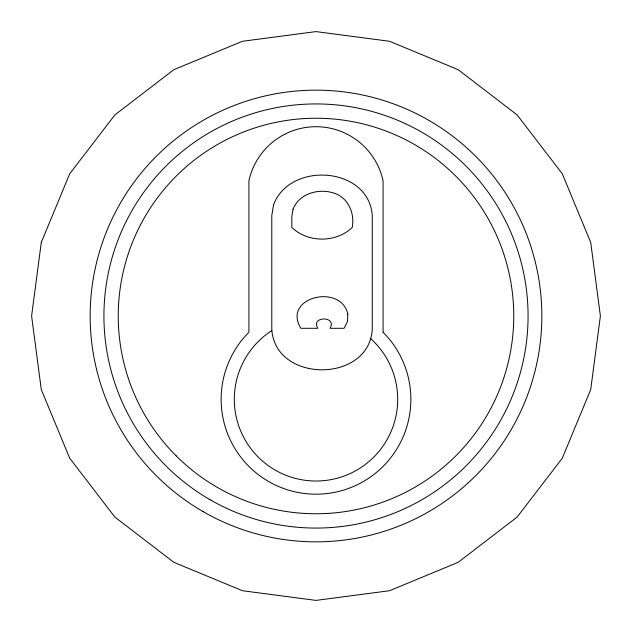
<?xml version="1.0" encoding="UTF-8"?>
<svg xmlns="http://www.w3.org/2000/svg" width="632" height="632" viewBox="0 0 632 632"><rect width="100%" height="100%" fill="white"/><g stroke="black" fill="none" stroke-linecap="round" stroke-linejoin="round"><path stroke-width="0.95" d="M370.968 338.886A81.694 81.694 0 0 1 371.418 459.353A81.694 81.694 0 0 1 251.37 449.297A81.694 81.694 0 0 1 271.855 330.583M347.798 314.096L347.505 321.475L344.061 328.3L329.991 328.3C337.559 315.866 310.257 315.866 317.825 328.3L300.856 328.3C281.746 297.135 341.043 283.018 347.798 314.096M41.293 242.396L31.6 316L41.293 389.604L69.702 458.2L114.898 517.102L173.8 562.298L242.396 590.707L316 600.4L389.604 590.707L458.2 562.298L517.102 517.102L562.298 458.2L590.707 389.604L600.4 316L590.707 242.396L562.298 173.8L517.102 114.898L458.2 69.702L389.604 41.293L316 31.6L242.396 41.293L173.8 69.702L114.898 114.898L69.702 173.8L41.293 242.396M273.498 205.052L271.792 215.623L271.792 329.367C275.149 383.292 368.914 383.292 372.272 329.367L372.272 215.623C368.898 166.295 289.48 161.034 273.498 205.052M293.011 209.303L291.818 216.689L291.818 227.417C307.855 242.98 336.208 242.98 352.245 227.417C355.105 211.301 346.747 194.972 329.809 192.033C315.637 189 298.359 194.909 293.011 209.303M383.079 332.242L383.079 180.815A68.635 68.635 0 0 0 248.921 180.815L248.921 332.242A94.871 94.871 0 0 0 248.921 466.408A94.871 94.871 0 0 0 383.079 466.408A94.871 94.871 0 0 0 383.079 332.242M203.077 511.588A225.845 225.845 0 0 0 541.845 316A225.845 225.845 0 0 0 203.077 120.412A225.845 225.845 0 0 0 203.077 511.588M176.162 455.838A197.761 197.761 0 0 0 507.022 367.184A197.761 197.761 0 0 0 264.816 124.978A197.761 197.761 0 0 0 176.162 455.838M209.966 499.659A212.068 212.068 0 0 0 528.068 316A212.068 212.068 0 0 0 209.966 132.341A212.068 212.068 0 0 0 209.966 499.659"/></g></svg>
